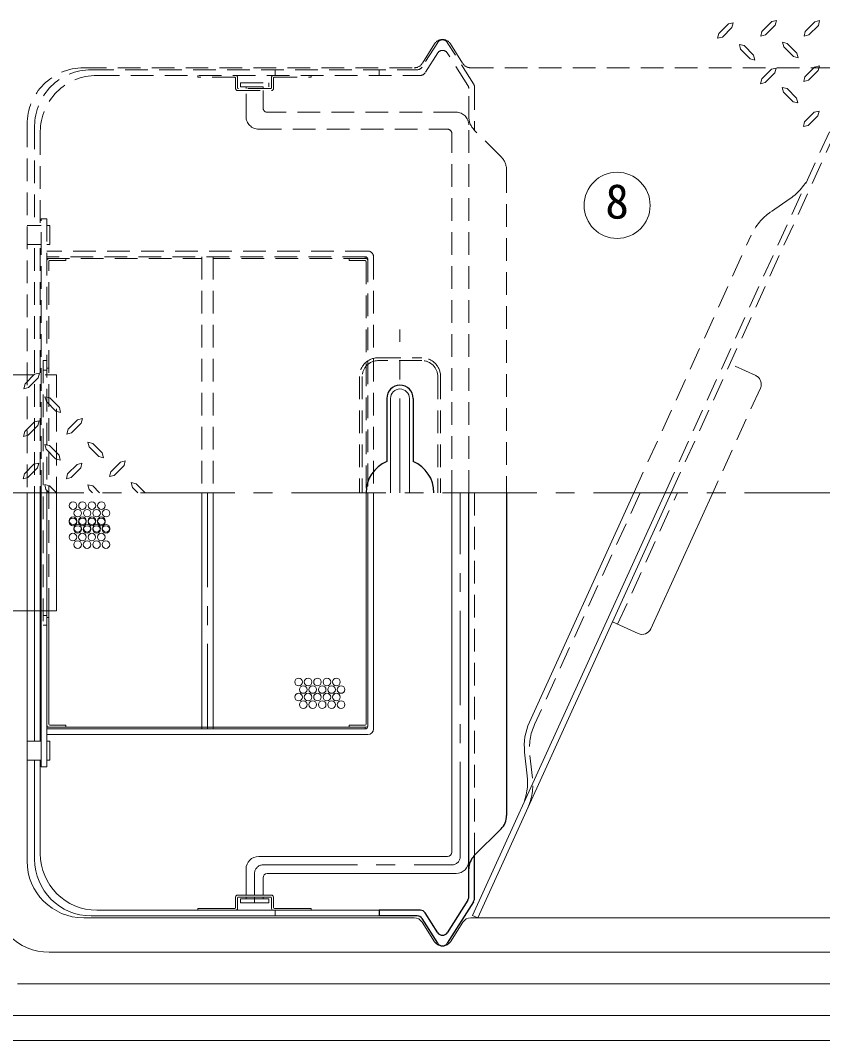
# Model space of a CAD drawing. Units: millimetres at full size, sheet at 1:10; details may follow other scales. Extents: x -2039 to 2011, y -1414 to 1396.
# Drawn here: x -1632 to -1207, y 545 to 1085 of the extents above; entities that cross this region are included whole.
import ezdxf
from ezdxf.enums import TextEntityAlignment as Align

# ---------------------------------------------------------------- set-up
doc = ezdxf.new("R2010")
doc.units = ezdxf.units.MM
doc.header["$LTSCALE"] = 10
doc.linetypes.add('CHAIN1', pattern=[8, 5, -1, 1, -1])
doc.linetypes.add('DASHED1', pattern=[1.8, 1.2, -0.6])
doc.layers.add('0-0_ﾚｲﾔ1', color=4, linetype='Continuous', lineweight=9)
doc.styles.add('ＭＳ ゴシック', font='')
doc.styles.get('ＭＳ ゴシック').set_extended_font_data('MS Gothic')

msp = doc.modelspace()

# ---------------------------------------------------------------- linework, layer by layer
at = {"layer": '0-0_ﾚｲﾔ1'}
for p, q in [((-1260.53, 1075.82), (-1255.47, 1080.88)), ((-1237.63, 1077.02), (-1232.57, 1082.09)), ((-1214.73, 1076.94), (-1209.67, 1082.01)), ((-1262.46, 1077.67), (-1263.1, 1075.18)), ((-1260.53, 1075.82), (-1263.1, 1075.18)), ((-1239.56, 1078.87), (-1240.2, 1076.38)), ((-1237.63, 1077.02), (-1240.2, 1076.38)), ((-1216.66, 1078.79), (-1217.3, 1076.3)), ((-1214.73, 1076.94), (-1217.3, 1076.3)), ((-1250.89, 1069.39), (-1251.53, 1071.96)), ((-1249.04, 1071.32), (-1251.53, 1071.96)), ((-1249.04, 1071.32), (-1243.98, 1066.18)), ((-1227.99, 1070.6), (-1228.63, 1073.17)), ((-1226.14, 1072.52), (-1228.63, 1073.17)), ((-1227.99, 1070.6), (-1222.93, 1065.53)), ((-1226.14, 1072.52), (-1221.08, 1067.38)), ((-1250.89, 1069.39), (-1245.83, 1064.33)), ((-1243.26, 1063.69), (-1245.83, 1064.33)), ((-1243.98, 1066.18), (-1243.26, 1063.69)), ((-1220.35, 1064.89), (-1222.93, 1065.53)), ((-1221.08, 1067.38), (-1220.35, 1064.89)), ((-1239.72, 1053.64), (-1240.36, 1051.15)), ((-1237.79, 1051.79), (-1232.73, 1056.86)), ((-1216.82, 1054.85), (-1217.46, 1052.36)), ((-1214.89, 1053), (-1209.83, 1058.06)), ((-1237.79, 1051.79), (-1240.36, 1051.15)), ((-1228.15, 1046.65), (-1228.79, 1049.22)), ((-1226.3, 1048.58), (-1228.79, 1049.22)), ((-1226.3, 1048.58), (-1221.24, 1043.44)), ((-1214.89, 1053), (-1217.46, 1052.36)), ((-1228.15, 1046.65), (-1223.09, 1041.59)), ((-1221.24, 1043.44), (-1220.51, 1040.94)), ((-1220.51, 1040.94), (-1223.09, 1041.59)), ((-1215.05, 1029.05), (-1209.99, 1034.11)), ((-1216.98, 1030.9), (-1217.62, 1028.41)), ((-1215.05, 1029.05), (-1217.62, 1028.41)), ((-1624.75, 897.31), (-1629.81, 892.25)), ((-1624.75, 897.31), (-1622.18, 897.95)), ((-1622.82, 895.46), (-1622.18, 897.95)), ((-1619.28, 885.42), (-1616.71, 884.77)), ((-1618.56, 882.93), (-1619.28, 885.42)), ((-1613.5, 877.78), (-1618.56, 882.93)), ((-1611.65, 879.71), (-1616.71, 884.77)), ((-1613.5, 877.78), (-1611.01, 877.14)), ((-1611.65, 879.71), (-1611.01, 877.14)), ((-1624.91, 872.08), (-1629.97, 867.02)), ((-1624.91, 872.08), (-1622.34, 872.72)), ((-1622.98, 870.23), (-1622.34, 872.72)), ((-1602.01, 873.28), (-1607.07, 868.22)), ((-1602.01, 873.28), (-1599.43, 873.93)), ((-1600.08, 871.44), (-1599.43, 873.93)), ((-1619.44, 860.19), (-1616.87, 859.54)), ((-1618.72, 857.69), (-1619.44, 860.19)), ((-1611.81, 854.48), (-1616.87, 859.54)), ((-1596.54, 861.39), (-1593.97, 860.75)), ((-1595.82, 858.9), (-1596.54, 861.39)), ((-1590.76, 853.76), (-1595.82, 858.9)), ((-1588.91, 855.69), (-1593.97, 860.75)), ((-1613.66, 852.55), (-1618.72, 857.69)), ((-1611.81, 854.48), (-1611.17, 851.91)), ((-1590.76, 853.76), (-1588.26, 853.11)), ((-1588.91, 855.69), (-1588.26, 853.11)), ((-1625.15, 849.66), (-1630.21, 844.6)), ((-1625.15, 849.66), (-1622.58, 850.3)), ((-1623.22, 847.81), (-1622.58, 850.3)), ((-1613.66, 852.55), (-1611.17, 851.91)), ((-1602.25, 849.58), (-1607.31, 844.52)), ((-1602.25, 849.58), (-1599.68, 850.22)), ((-1600.32, 847.73), (-1599.68, 850.22)), ((-1579.35, 850.78), (-1584.41, 845.72)), ((-1579.35, 850.78), (-1576.77, 851.43)), ((-1577.42, 848.94), (-1576.77, 851.43)), ((-1619.44, 838.89), (-1616.87, 838.17)), ((-1618.8, 836.32), (-1619.44, 838.89)), ((-1613.26, 834.55), (-1616.87, 838.17)), ((-1596.54, 838.81), (-1593.97, 838.17)), ((-1595.82, 836.32), (-1596.54, 838.81)), ((-1590.35, 834.55), (-1593.97, 838.17)), ((-1566.21, 834.55), (-1571.07, 839.29)), ((-1624.77, 703.05), (-1624.77, 834.55)), ((-1621.77, 703.05), (-1621.77, 834.55)), ((-1617.03, 834.55), (-1618.8, 836.32)), ((-1594.05, 834.55), (-1595.82, 836.32)), ((-1403.83, 644.3), (-1403.83, 834.55)), ((-1362.74, 713.07), (-1307.4, 834.55)), ((-1617.27, 772.05), (-1617.27, 768.55)), ((-1628.77, 703.05), (-1621.27, 703.05)), ((-1363.84, 684.8), (-1365.25, 697.25)), ((-1628.77, 693.05), (-1621.27, 693.05)), ((-1624.77, 640.55), (-1624.77, 693.05)), ((-1621.77, 643.55), (-1621.77, 693.05)), ((-1506.05, 642.05), (-1406.08, 642.05)), ((-1512.8, 635.3), (-1512.8, 621.55)), ((-1401.58, 633.05), (-1501.55, 633.05)), ((-1503.8, 630.8), (-1503.8, 621.55)), ((-1517.3, 621.55), (-1499.3, 621.55)), ((-1518.3, 620.55), (-1518.3, 615.05)), ((-1517.3, 614.55), (-1517.3, 620.05)), ((-1499.8, 620.55), (-1516.8, 620.55)), ((-1515.8, 617.55), (-1515.8, 619.55)), ((-1515.8, 619.55), (-1500.8, 619.55)), ((-1515.8, 617.55), (-1500.8, 617.55)), ((-1512.8, 619.55), (-1512.8, 620.55)), ((-1503.8, 620.55), (-1503.8, 619.55)), ((-1500.8, 619.55), (-1500.8, 617.55)), ((-1499.3, 614.55), (-1499.3, 620.05)), ((-1498.3, 620.55), (-1498.3, 615.05)), ((-1594.77, 610.55), (-1497.41, 610.55)), ((-1591.77, 613.55), (-1497.41, 613.55)), ((-1538.3, 613.55), (-1538.3, 614.55)), ((-1518.8, 614.55), (-1538.3, 614.55)), ((-1497.8, 614.55), (-1478.3, 614.55)), ((-1478.3, 613.55), (-1478.3, 614.55)), ((-740.56, 591.34), (-1616.98, 591.34)), ((-706.98, 557.76), (-1650.56, 557.76))]:
    msp.add_line(p, q, dxfattribs=at)
at = {"layer": '0-0_ﾚｲﾔ1', "linetype": 'DASHED1'}
for p, q in [((-1411.3, 1073.03), (-1419.58, 1059.95)), ((-1412.99, 1072.23), (-1419.54, 1061.88)), ((-1392.29, 1051), (-1406.23, 1073.03)), ((-1404.54, 1072.23), (-1397.99, 1061.88)), ((-1411.3, 1067.42), (-1417.93, 1056.95)), ((-1395.29, 1050.13), (-1406.23, 1067.42)), ((-1598.77, 1059.55), (-1423.77, 1059.55)), ((-1393.77, 1059.55), (-963.77, 1059.55)), ((-1594.77, 1058.55), (-1422.12, 1058.55)), ((-1591.77, 1055.55), (-1420.47, 1055.55)), ((-1538.3, 1055.55), (-1538.3, 1054.55)), ((-1518.8, 1054.55), (-1538.3, 1054.55)), ((-1518.3, 1048.55), (-1518.3, 1054.05)), ((-1517.3, 1054.55), (-1517.3, 1049.05)), ((-1499.3, 1054.55), (-1499.3, 1049.05)), ((-1498.3, 1048.55), (-1498.3, 1054.05)), ((-1497.8, 1054.55), (-1478.3, 1054.55)), ((-1497.41, 1058.55), (-1497.41, 1055.55)), ((-1478.3, 1055.55), (-1478.3, 1054.55)), ((-1442.24, 1058.55), (-1442.24, 1055.55)), ((-1499.8, 1048.55), (-1516.8, 1048.55)), ((-1515.8, 1051.55), (-1515.8, 1049.55)), ((-1515.8, 1051.55), (-1500.8, 1051.55)), ((-1515.8, 1049.55), (-1500.8, 1049.55)), ((-1512.8, 1049.55), (-1512.8, 1048.55)), ((-1503.8, 1048.55), (-1503.8, 1049.55)), ((-1500.8, 1049.55), (-1500.8, 1051.55)), ((-1394.83, 834.55), (-1394.83, 1048.53)), ((-1391.83, 1049.4), (-1391.83, 1026.62)), ((-1290.92, 834.55), (-1192.42, 1050.77)), ((-1287.62, 834.55), (-1189.69, 1049.53)), ((-1517.3, 1047.55), (-1499.3, 1047.55)), ((-1512.8, 1033.8), (-1512.8, 1047.55)), ((-1503.8, 1038.3), (-1503.8, 1047.55)), ((-1401.58, 1036.05), (-1501.55, 1036.05)), ((-1628.77, 1029.55), (-1628.77, 834.55)), ((-1624.77, 1028.55), (-1624.77, 976.05)), ((-1506.05, 1027.05), (-1406.08, 1027.05)), ((-1377.76, 1012.48), (-1391.9, 1026.62)), ((-1621.77, 1025.55), (-1621.77, 976.05)), ((-1403.83, 834.55), (-1403.83, 1024.8)), ((-1374.83, 1005.41), (-1374.83, 834.55)), ((-1224.65, 990.34), (-1234.97, 983.23)), ((-1621.27, 834.55), (-1621.27, 979.55)), ((-1618.27, 979.55), (-1621.27, 979.55)), ((-1618.27, 979.55), (-1618.27, 834.55)), ((-1628.77, 976.05), (-1621.27, 976.05)), ((-1618.27, 976.05), (-1616.77, 976.05)), ((-1616.77, 966.05), (-1616.77, 976.05)), ((-1307.4, 834.55), (-1245.26, 970.95)), ((-1628.77, 966.05), (-1621.27, 966.05)), ((-1624.77, 772.05), (-1624.77, 966.05)), ((-1621.77, 772.05), (-1621.77, 966.05)), ((-1618.27, 966.05), (-1616.77, 966.05)), ((-1448.27, 962.55), (-1618.27, 962.55)), ((-1449.77, 959.55), (-1618.27, 959.55)), ((-1618.27, 958.55), (-1536.27, 958.55)), ((-1617.27, 772.05), (-1617.27, 957.05)), ((-1536.27, 959.55), (-1536.27, 834.55)), ((-1530.27, 959.55), (-1530.27, 834.55)), ((-1449.27, 958.55), (-1530.27, 958.55)), ((-1458.27, 957.55), (-1458.27, 958.55)), ((-1449.77, 957.55), (-1458.27, 957.55)), ((-1449.77, 959.55), (-1449.77, 958.55)), ((-1449.27, 957.05), (-1449.27, 834.55)), ((-1448.27, 958.05), (-1448.27, 834.55)), ((-1445.27, 959.55), (-1445.27, 834.55)), ((-1618.27, 904.55), (-1620.27, 904.55)), ((-1620.27, 904.55), (-1620.27, 764.55)), ((-1242.88, 896.58), (-1256.53, 902.8)), ((-1673.14, 897.05), (-1613.14, 897.05)), ((-1618.27, 899.55), (-1620.27, 899.55)), ((-1617.27, 900.55), (-1618.27, 900.55)), ((-1613.14, 897.05), (-1613.14, 834.55)), ((-1240.4, 889.96), (-1265.65, 834.55)), ((-1304.11, 834.55), (-1360.01, 711.83)), ((-1315.99, 765.06), (-1284.33, 834.55)), ((-1621.27, 772.05), (-1618.27, 772.05)), ((-1618.27, 769.55), (-1620.27, 769.55)), ((-1618.27, 764.55), (-1620.27, 764.55)), ((-1536.27, 710.55), (-1530.27, 710.55)), ((-1361.11, 683.55), (-1362.52, 696.01))]:
    msp.add_line(p, q, dxfattribs=at)
at = {"layer": '0-0_ﾚｲﾔ1', "linetype": 'CHAIN1'}
for p, q in [((-1431.27, 834.55), (-1431.27, 921.05)), ((-1968.77, 834.55), (-363.77, 834.55)), ((-1533.27, 834.55), (-1533.27, 709.55)), ((-1399.33, 642.05), (-1399.33, 834.55)), ((-1503.8, 637.55), (-1403.83, 637.55)), ((-1508.3, 633.05), (-1508.3, 621.55)), ((-1508.3, 617.55), (-1508.3, 620.55))]:
    msp.add_line(p, q, dxfattribs=at)
at = {"layer": '0-0_ﾚｲﾔ1', "color": 7, "linetype": 'DASHED1', "lineweight": 18}
for p, q in [((-1442.77, 906.05), (-1419.77, 906.05)), ((-1419.77, 904.55), (-1442.77, 904.55)), ((-1452.77, 896.05), (-1452.77, 834.55)), ((-1451.27, 896.05), (-1451.27, 834.55)), ((-1411.27, 896.05), (-1411.27, 834.55)), ((-1409.77, 896.05), (-1409.77, 834.55)), ((-1391.83, 834.55), (-1391.83, 642.55))]:
    msp.add_line(p, q, dxfattribs=at)
at = {"layer": '0-0_ﾚｲﾔ1', "color": 5, "lineweight": 25}
for p, q in [((-1438.27, 884.55), (-1438.27, 851.13)), ((-1424.27, 884.55), (-1424.27, 851.13)), ((-1394.83, 620.58), (-1394.83, 834.55)), ((-1374.83, 834.55), (-1374.83, 663.69)), ((-1377.76, 656.62), (-1391.9, 642.48)), ((-1391.83, 619.71), (-1391.83, 642.55)), ((-1395.29, 618.97), (-1406.23, 601.69)), ((-1392.29, 618.1), (-1406.23, 596.08)), ((-1442.24, 613.55), (-1442.24, 610.55)), ((-1420.47, 613.55), (-1442.24, 613.55)), ((-1422.12, 610.55), (-1442.24, 610.55)), ((-1411.3, 601.69), (-1417.93, 612.16)), ((-1411.3, 596.08), (-1419.58, 609.16))]:
    msp.add_line(p, q, dxfattribs=at)
at = {"layer": '0-0_ﾚｲﾔ1', "color": 7, "lineweight": 18}
for p, q in [((-1436.27, 884.55), (-1436.27, 834.55)), ((-1426.27, 884.55), (-1426.27, 834.55)), ((-1628.77, 639.55), (-1628.77, 834.55)), ((-1621.27, 689.55), (-1621.27, 834.55)), ((-1618.27, 834.55), (-1618.27, 689.55)), ((-1613.14, 834.55), (-1613.14, 772.05)), ((-1536.27, 834.55), (-1536.27, 709.55)), ((-1530.27, 834.55), (-1530.27, 709.55)), ((-1449.27, 834.55), (-1449.27, 712.05)), ((-1448.27, 834.55), (-1448.27, 711.05)), ((-1445.27, 834.55), (-1445.27, 709.55)), ((-1390.12, 609.55), (-1287.62, 834.55)), ((-1265.65, 834.55), (-1298.44, 762.56)), ((-1628.77, 772.05), (-1621.27, 772.05)), ((-1618.27, 772.05), (-1613.14, 772.05)), ((-1617.27, 768.55), (-1618.27, 768.55)), ((-1617.27, 768.55), (-1617.27, 712.05)), ((-1305.07, 760.08), (-1318.72, 766.3)), ((-1618.27, 710.55), (-1536.27, 710.55)), ((-1449.77, 709.55), (-1618.27, 709.55)), ((-1616.77, 711.55), (-1608.27, 711.55)), ((-1608.27, 711.55), (-1608.27, 710.55)), ((-1449.27, 710.55), (-1530.27, 710.55)), ((-1458.27, 711.55), (-1458.27, 710.55)), ((-1449.77, 711.55), (-1458.27, 711.55)), ((-1449.77, 709.55), (-1449.77, 710.55)), ((-1448.27, 706.55), (-1618.27, 706.55)), ((-1618.27, 703.05), (-1616.77, 703.05)), ((-1616.77, 703.05), (-1616.77, 693.05)), ((-1618.27, 693.05), (-1616.77, 693.05)), ((-1618.27, 689.55), (-1621.27, 689.55)), ((-1497.41, 613.55), (-1497.41, 610.55)), ((-1497.41, 613.55), (-1442.24, 613.55)), ((-1497.41, 610.55), (-1442.24, 610.55)), ((-1598.77, 609.55), (-1423.77, 609.55)), ((-1412.99, 596.88), (-1419.54, 607.23)), ((-1404.54, 596.88), (-1397.99, 607.23)), ((-1393.77, 609.55), (-963.77, 609.55)), ((-693.77, 544.55), (-1663.77, 544.55))]:
    msp.add_line(p, q, dxfattribs=at)
at = {"layer": '0-0_ﾚｲﾔ1', "color": 3, "lineweight": 18}
msp.add_line((-723.77, 574.55), (-1633.77, 574.55), dxfattribs=at)
at = {"layer": '0-0_ﾚｲﾔ1'}
for points in [[(-1262.46, 1077.67), (-1257.32, 1082.81), (-1254.83, 1083.45), (-1255.47, 1080.88)], [(-1239.56, 1078.87), (-1234.42, 1084.02), (-1231.93, 1084.66), (-1232.57, 1082.09)], [(-1216.66, 1078.79), (-1211.51, 1083.94), (-1209.02, 1084.58), (-1209.67, 1082.01)], [(-1239.72, 1053.64), (-1234.58, 1058.78), (-1232.09, 1059.43), (-1232.73, 1056.86)], [(-1216.82, 1054.85), (-1211.68, 1059.99), (-1209.18, 1060.63), (-1209.83, 1058.06)], [(-1216.98, 1030.9), (-1211.84, 1036.04), (-1209.35, 1036.69), (-1209.99, 1034.11)], [(-1622.82, 895.46), (-1627.96, 890.32), (-1630.45, 889.68), (-1629.81, 892.25)], [(-1622.98, 870.23), (-1628.12, 865.09), (-1630.61, 864.44), (-1629.97, 867.02)], [(-1600.08, 871.44), (-1605.22, 866.29), (-1607.71, 865.65), (-1607.07, 868.22)], [(-1577.42, 848.94), (-1582.56, 843.79), (-1585.05, 843.15), (-1584.41, 845.72)], [(-1623.22, 847.81), (-1628.36, 842.67), (-1630.85, 842.02), (-1630.21, 844.6)], [(-1600.32, 847.73), (-1605.46, 842.59), (-1607.95, 841.94), (-1607.31, 844.52)], [(-1570.02, 834.55), (-1572.92, 837.44), (-1573.64, 840.02), (-1571.07, 839.29)]]:
    msp.add_lwpolyline(points, dxfattribs=at)
at = {"layer": '0-0_ﾚｲﾔ1', "linetype": 'DASHED1'}
for points in [[(-1616.77, 957.55), (-1608.27, 957.55), (-1608.27, 958.55)], [(-1673.14, 897.05), (-1673.14, 772.05), (-1628.77, 772.05)]]:
    msp.add_lwpolyline(points, dxfattribs=at)
at = {"layer": '0-0_ﾚｲﾔ1', "color": 7, "lineweight": 18}
msp.add_lwpolyline([(-1390.12, 609.55), (-1392.85, 610.8), (-1290.92, 834.55)], dxfattribs=at)
msp.add_circle((-1316.28, 986.73), 17.5, dxfattribs=at)
at = {"layer": '0-0_ﾚｲﾔ1'}
for centre in [(-1604.43, 827.78), (-1599.43, 827.78), (-1594.43, 827.78), (-1589.43, 827.78), (-1604.47, 819.14), (-1604.43, 819.78), (-1601.93, 823.78), (-1599.47, 819.14), (-1599.43, 819.78), (-1596.93, 823.78), (-1594.47, 819.14), (-1594.43, 819.78), (-1591.93, 823.78), (-1589.47, 819.14), (-1589.43, 819.78), (-1586.93, 823.78), (-1601.97, 815.14), (-1601.93, 815.78), (-1596.97, 815.14), (-1596.93, 815.78), (-1591.97, 815.14), (-1591.93, 815.78), (-1586.97, 815.14), (-1586.93, 815.78), (-1604.47, 811.14), (-1599.47, 811.14), (-1594.47, 811.14), (-1589.47, 811.14), (-1601.97, 807.14), (-1596.97, 807.14), (-1591.97, 807.14), (-1586.97, 807.14), (-1484.97, 734.4), (-1479.97, 734.4), (-1474.97, 734.4), (-1469.97, 734.4), (-1464.97, 734.4), (-1482.47, 730.4), (-1477.47, 730.4), (-1472.47, 730.4), (-1467.47, 730.4), (-1462.47, 730.4), (-1484.97, 726.4), (-1482.47, 722.4), (-1479.97, 726.4), (-1477.47, 722.4), (-1474.97, 726.4), (-1472.47, 722.4), (-1469.97, 726.4), (-1467.47, 722.4), (-1464.97, 726.4), (-1462.47, 722.4)]:
    msp.add_circle(centre, 2, dxfattribs=at)
at = {"layer": '0-0_ﾚｲﾔ1', "linetype": 'DASHED1'}
for centre, radius, start, end in [((-1408.77, 1069.55), 5, 32.3335, 147.6665), ((-1408.77, 1071.42), 3, 32.3335, 147.6665), ((-1408.77, 1065.81), 3, 32.3335, 147.6665), ((-1598.77, 1029.55), 30, 90, 180), ((-1423.77, 1064.55), 5, 270, 327.6665), ((-1422.12, 1061.55), 3, 270, 327.6665), ((-1393.77, 1064.55), 5, 212.3335, 270), ((-1594.77, 1028.55), 30, 90, 180), ((-1591.77, 1025.55), 30, 90, 180), ((-1518.8, 1054.05), 0.5, 0, 90), ((-1518.3, 1054.55), 1, 0, 90), ((-1498.3, 1054.55), 1, 90, 180), ((-1497.8, 1054.05), 0.5, 90, 180), ((-1420.47, 1058.55), 3, 270, 327.6665), ((-1517.3, 1048.55), 1, 180, 270), ((-1516.8, 1049.05), 0.5, 180, 270), ((-1499.8, 1049.05), 0.5, 270, 0), ((-1499.3, 1048.55), 1, 270, 0), ((-1397.83, 1048.53), 3, 0, 32.3335), ((-1394.83, 1049.4), 3, 0, 32.3335), ((-1501.55, 1038.3), 2.25, 180, 270), ((-1506.05, 1033.8), 6.75, 180, 270), ((-1401.58, 1029.3), 6.75, 0, 90), ((-1384.83, 1033.69), 10, 180, 225), ((-1406.08, 1024.8), 2.25, 0, 90), ((-1384.83, 1005.41), 10, 0, 45), ((-1241.66, 1015.05), 30, 304.5442, 335.5079), ((-1217.96, 958.52), 30, 124.5442, 155.5079), ((-1448.27, 959.55), 3, 0, 90), ((-1617.27, 957.55), 1, 90, 180), ((-1616.77, 957.05), 0.5, 90, 180), ((-1449.77, 958.05), 1.5, 0, 90), ((-1449.77, 957.05), 0.5, 0, 90), ((-1449.27, 957.55), 1, 0, 90), ((-1244.95, 892.03), 5, 335.5079, 65.5079), ((-1332.71, 699.39), 30, 155.5079, 186.4717), ((-1390.92, 680.17), 30, 335.5079, 6.4717)]:
    msp.add_arc(centre, radius, start, end, dxfattribs=at)
at = {"layer": '0-0_ﾚｲﾔ1', "color": 7, "linetype": 'DASHED1', "lineweight": 18}
for centre, radius, start, end in [((-1442.77, 896.05), 10, 90, 180), ((-1442.77, 896.05), 8.5, 90, 180), ((-1419.77, 896.05), 10, 0, 90), ((-1419.77, 896.05), 8.5, 0, 90), ((-1347.27, 695.13), 30, 156.3938, 156.7112)]:
    msp.add_arc(centre, radius, start, end, dxfattribs=at)
at = {"layer": '0-0_ﾚｲﾔ1', "color": 5, "lineweight": 25}
for centre, radius, start, end in [((-1431.27, 884.55), 7, 0, 180), ((-1431.27, 834.55), 18, 112.8854, 180), ((-1431.27, 834.55), 18, 360, 67.1146), ((-1384.83, 663.69), 10, 315, 0), ((-1384.83, 635.41), 10, 135, 180), ((-1397.83, 620.58), 3, 327.6665, 0), ((-1394.83, 619.71), 3, 327.6665, 0), ((-1422.12, 607.55), 3, 32.3335, 90), ((-1420.47, 610.55), 3, 32.3335, 90), ((-1408.77, 603.29), 3, 212.3335, 327.6665), ((-1408.77, 597.68), 3, 212.3335, 327.6665)]:
    msp.add_arc(centre, radius, start, end, dxfattribs=at)
at = {"layer": '0-0_ﾚｲﾔ1', "color": 7, "lineweight": 18}
for centre, radius, start, end in [((-1431.27, 884.55), 5, 0, 180), ((-1302.99, 764.63), 5, 245.5079, 335.5079), ((-1617.27, 711.55), 1, 180, 270), ((-1616.77, 712.05), 0.5, 180, 270), ((-1449.77, 712.05), 0.5, 270, 0), ((-1449.77, 711.05), 1.5, 270, 0), ((-1449.27, 711.55), 1, 270, 0), ((-1448.27, 709.55), 3, 270, 0), ((-1598.77, 639.55), 30, 180, 270), ((-1423.77, 604.55), 5, 32.3335, 90), ((-1393.77, 604.55), 5, 90, 147.6665), ((-1408.77, 599.55), 5, 212.3335, 327.6665)]:
    msp.add_arc(centre, radius, start, end, dxfattribs=at)
at = {"layer": '0-0_ﾚｲﾔ1'}
for centre, radius, start, end in [((-1335.44, 700.64), 30, 155.5079, 186.4717), ((-1393.65, 681.42), 30, 335.5079, 6.4717), ((-1591.77, 643.55), 30, 180, 270), ((-1406.08, 644.3), 2.25, 270, 0), ((-1594.77, 640.55), 30, 180, 270), ((-1506.05, 635.3), 6.75, 90, 180), ((-1401.58, 639.8), 6.75, 270, 0), ((-1501.55, 630.8), 2.25, 90, 180), ((-1616.98, 621.34), 30, 180, 270), ((-1517.3, 620.55), 1, 90, 180), ((-1499.3, 620.55), 1, 0, 90), ((-1516.8, 620.05), 0.5, 90, 180), ((-1499.8, 620.05), 0.5, 0, 90), ((-1518.8, 615.05), 0.5, 270, 0), ((-1518.3, 614.55), 1, 270, 0), ((-1498.3, 614.55), 1, 180, 270), ((-1497.8, 615.05), 0.5, 180, 270)]:
    msp.add_arc(centre, radius, start, end, dxfattribs=at)
at = {"layer": '0-0_ﾚｲﾔ1', "linetype": 'CHAIN1'}
for centre, start, end in [((-1503.8, 633.05), 90, 180), ((-1403.83, 642.05), 270, 0)]:
    msp.add_arc(centre, 4.5, start, end, dxfattribs=at)

# ---------------------------------------------------------------- texts
at = {"layer": '0-0_ﾚｲﾔ1', "color": 7, "style": 'ＭＳ ゴシック'}
msp.add_text('8', height=18.33, dxfattribs=at).set_placement((-1322.53, 974.23), align=Align.BOTTOM_LEFT)

doc.saveas('drawing.dxf')
